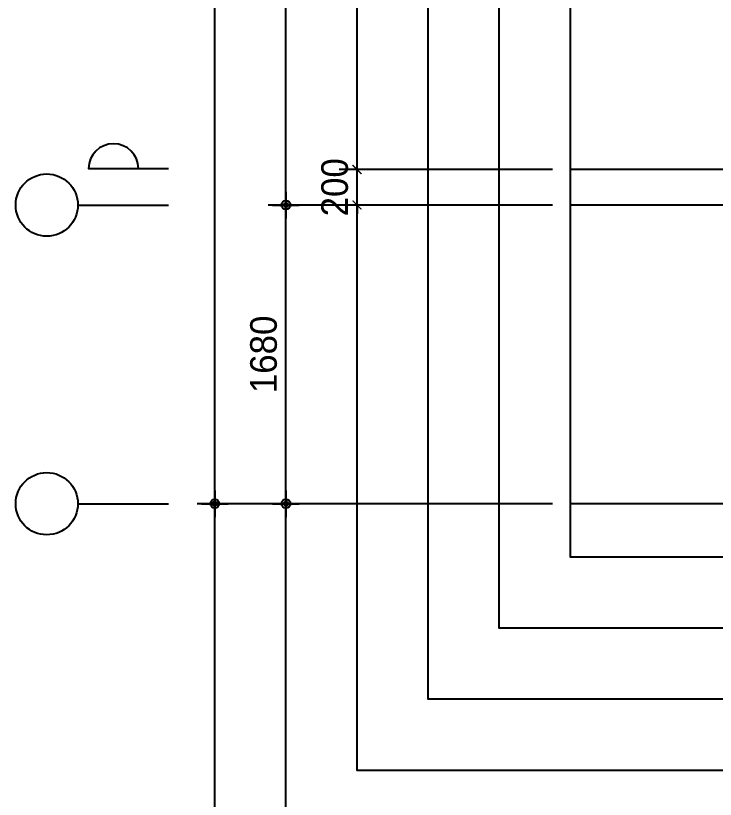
# Model space of a CAD drawing. Header units: millimetres. Extents: x -24416 to 92204, y -190080 to 23760.
# Drawn here: x 3384 to 7320, y -94886 to -90478 of the extents above; entities that cross this region are included whole.
import ezdxf

# ---------------------------------------------------------------- set-up
doc = ezdxf.new("R2010")
doc.units = ezdxf.units.MM
doc.header["$LTSCALE"] = 50
doc.linetypes.add('AUDIT_D_220706163347-0', pattern=[0])
doc.linetypes.add('CEN', pattern=[62, 60, -1, 0, -1])
doc.layers.get('defpoints').update_dxf_attribs({"color": 139})
for name, color, linetype in [('A-치수', 7, 'AUDIT_D_220706163347-0'), ('AA-XXXX-DIMS', 7, 'Continuous'), ('CEN_CON', 1, 'CEN'), ('DIM', 7, 'AUDIT_D_220706163347-0')]:
    doc.layers.add(name, color=color, linetype=linetype)
doc.layers.add('AA-XXXX-MC', color=153, linetype='AUDIT_D_220706163347-0', plot=False)
doc.styles.add('HAUD01', font='Dotum.ttf')
doc.styles.add('맑은고딕', font='malgun.ttf', dxfattribs={"width": 0.9})
doc.dimstyles.new('DIM-50', dxfattribs={"dimscale": 50, "dimtxt": 3, "dimasz": 1, "dimexe": 2, "dimexo": 2, "dimgap": 1, "dimtad": 1, "dimdec": 0, "dimzin": 0, "dimdsep": 46, "dimtxsty": '맑은고딕', "dimblk1": 'DIMDOT', "dimblk2": 'DIMDOT', "dimsah": 1, "dimcen": 0.09, "dimdle": 2, "dimclrd": 7, "dimclre": 7, "dimclrt": 3, "dimadec": 0, "dimazin": 0, "dimtfac": 1, "dimtdec": 0, "dimtix": 1, "dimtmove": 2, "dimatfit": 3, "dimldrblk": 'DIMDOT', "dimfxl": 1, "dimtolj": 1, "dimtzin": 0, "dimarcsym": 0})
doc.dimstyles.new('MCDIM-50', dxfattribs={"dimscale": 50, "dimtxt": 3, "dimasz": 1, "dimexe": 2, "dimexo": 2, "dimgap": 1, "dimtad": 1, "dimdec": 0, "dimzin": 0, "dimdsep": 46, "dimtxsty": '맑은고딕', "dimblk1": 'ARCHTICK', "dimblk2": 'ARCHTICK', "dimsah": 1, "dimcen": 0.09, "dimdle": 2, "dimclrd": 7, "dimclre": 7, "dimclrt": 3, "dimadec": 0, "dimazin": 0, "dimtfac": 1, "dimtdec": 0, "dimtix": 1, "dimtmove": 2, "dimatfit": 3, "dimldrblk": 'ARCHTICK', "dimfxl": 1, "dimtolj": 1, "dimtzin": 0, "dimarcsym": 0})

# ---------------------------------------------------------------- blocks, each defined once
blk = doc.blocks.new('중심')
at = {"layer": 'DIM'}
blk.add_line((-350, 0), (0, 0), dxfattribs=at)
blk.add_circle((-470, 0), 120, dxfattribs=at)
blk = doc.blocks.new('DIMDOT')
at = {"layer": 'AA-XXXX-DIMS'}
for p, q in [((0, -1.5), (0, 1.5)), ((-1.5, 0), (1.5, 0))]:
    blk.add_line(p, q, dxfattribs=at)
for radius in [0.5, 0.25]:
    blk.add_circle((0, 0), radius, dxfattribs=at)
blk = doc.blocks.new('*D130')
at = {"layer": 'defpoints', "color": 0, "transparency": 16777216}
for p in [(4904.1, -115303.4), (6504.1, -115303.4), (6504.1, -116983.4)]:
    blk.add_point(p, dxfattribs=at)
at = {"layer": 'DIM', "color": 7, "lineweight": -2, "transparency": 16777216}
for p, q in [((6404.1, -115303.4), (4804.1, -115303.4)), ((4904.1, -116933.4), (4904.1, -115353.4)), ((6404.1, -116983.4), (4804.1, -116983.4))]:
    blk.add_line(p, q, dxfattribs=at)
at = {"layer": 'DIM', "color": 7, "lineweight": -2, "transparency": 16777216, "xscale": 50, "yscale": 50, "zscale": 50}
for p, rotation in [((4904.1, -115303.4), 90), ((4904.1, -116983.4), 270)]:
    blk.add_blockref('DIMDOT', p, dxfattribs=dict(at, rotation=rotation))
at = {"layer": 'DIM', "color": 3, "transparency": 16777216, "insert": (4779, -116143.4), "char_height": 150, "attachment_point": 5, "rotation": 90, "style": 'HAUD01'}
blk.add_mtext('\\A1;1680', dxfattribs=at)
blk = doc.blocks.new('*D131')
at = {"layer": 'defpoints', "color": 0, "transparency": 16777216}
for p in [(4904.1, -111728.4), (6504.1, -111728.4), (6504.1, -115303.4)]:
    blk.add_point(p, dxfattribs=at)
at = {"layer": 'DIM', "color": 7, "lineweight": -2, "transparency": 16777216}
for p, q in [((6404.1, -111728.4), (4804.1, -111728.4)), ((4904.1, -115253.4), (4904.1, -111778.4)), ((6404.1, -115303.4), (4804.1, -115303.4))]:
    blk.add_line(p, q, dxfattribs=at)
at = {"layer": 'DIM', "color": 7, "lineweight": -2, "transparency": 16777216, "xscale": 50, "yscale": 50, "zscale": 50}
for p, rotation in [((4904.1, -111728.4), 90), ((4904.1, -115303.4), 270)]:
    blk.add_blockref('DIMDOT', p, dxfattribs=dict(at, rotation=rotation))
at = {"layer": 'DIM', "color": 3, "transparency": 16777216, "insert": (4779, -113515.9), "char_height": 150, "attachment_point": 5, "rotation": 90, "style": 'HAUD01'}
blk.add_mtext('\\A1;3575', dxfattribs=at)
blk = doc.blocks.new('*D137')
at = {"layer": 'defpoints', "color": 0, "transparency": 16777216}
for p in [(4504.1, -101828.4), (6504.1, -101828.4), (6504.1, -116983.4)]:
    blk.add_point(p, dxfattribs=at)
at = {"layer": 'DIM', "color": 7, "lineweight": -2, "transparency": 16777216}
for p, q in [((6404.1, -101828.4), (4404.1, -101828.4)), ((4504.1, -116933.4), (4504.1, -101878.4)), ((6404.1, -116983.4), (4404.1, -116983.4))]:
    blk.add_line(p, q, dxfattribs=at)
at = {"layer": 'DIM', "color": 7, "lineweight": -2, "transparency": 16777216, "xscale": 50, "yscale": 50, "zscale": 50}
for p, rotation in [((4504.1, -101828.4), 90), ((4504.1, -116983.4), 270)]:
    blk.add_blockref('DIMDOT', p, dxfattribs=dict(at, rotation=rotation))
at = {"layer": 'DIM', "color": 3, "transparency": 16777216, "insert": (4379, -109405.9), "char_height": 150, "attachment_point": 5, "rotation": 90, "style": 'HAUD01'}
blk.add_mtext('\\A1;15155', dxfattribs=at)
blk = doc.blocks.new('_ArchTick')
at = {"color": 0, "linetype": 'ByBlock', "const_width": 0.15}
blk.add_lwpolyline([(-0.5, -0.5), (0.5, 0.5)], dxfattribs=at)
blk = doc.blocks.new('*D138')
at = {"layer": 'defpoints', "color": 0, "linetype": 'ByBlock', "transparency": 16777216}
for p in [(5304.1, -115103.4), (6504.1, -115103.4), (6504.1, -115303.4)]:
    blk.add_point(p, dxfattribs=at)
at = {"layer": 'DIM', "color": 7, "linetype": 'ByBlock', "lineweight": -2, "transparency": 16777216}
for p, q in [((5304.1, -115103.4), (5304.1, -115053.4)), ((6404.1, -115103.4), (5204.1, -115103.4)), ((5304.1, -115303.4), (5304.1, -115103.4)), ((6404.1, -115303.4), (5204.1, -115303.4)), ((5304.1, -115303.4), (5304.1, -115353.4))]:
    blk.add_line(p, q, dxfattribs=at)
at = {"layer": 'DIM', "color": 7, "linetype": 'ByBlock', "lineweight": -2, "transparency": 16777216, "xscale": 50, "yscale": 50, "zscale": 50}
for p, rotation in [((5304.1, -115103.4), 270), ((5304.1, -115303.4), 90)]:
    blk.add_blockref('_ArchTick', p, dxfattribs=dict(at, rotation=rotation))
at = {"layer": 'DIM', "color": 3, "linetype": 'ByBlock', "transparency": 16777216, "insert": (5179, -115203.4), "char_height": 150, "attachment_point": 5, "rotation": 90, "style": 'HAUD01'}
blk.add_mtext('\\A1;200', dxfattribs=at)
blk = doc.blocks.new('*D139')
at = {"layer": 'defpoints', "color": 0, "linetype": 'ByBlock', "transparency": 16777216}
for p in [(5304.1, -111803.4), (6504.1, -111803.4), (6504.1, -115103.4)]:
    blk.add_point(p, dxfattribs=at)
at = {"layer": 'DIM', "color": 7, "linetype": 'ByBlock', "lineweight": -2, "transparency": 16777216}
for p, q in [((5304.1, -115203.4), (5304.1, -111703.4)), ((6404.1, -111803.4), (5204.1, -111803.4)), ((6404.1, -115103.4), (5204.1, -115103.4))]:
    blk.add_line(p, q, dxfattribs=at)
at = {"layer": 'DIM', "color": 7, "linetype": 'ByBlock', "lineweight": -2, "transparency": 16777216, "xscale": 50, "yscale": 50, "zscale": 50}
for p, rotation in [((5304.1, -111803.4), 90), ((5304.1, -115103.4), 270)]:
    blk.add_blockref('_ArchTick', p, dxfattribs=dict(at, rotation=rotation))
at = {"layer": 'DIM', "color": 3, "linetype": 'ByBlock', "transparency": 16777216, "insert": (5179, -113453.4), "char_height": 150, "attachment_point": 5, "rotation": 90, "style": 'HAUD01'}
blk.add_mtext('\\A1;3300', dxfattribs=at)
blk = doc.blocks.new('DIM-1108')
at = {"layer": 'DIM'}
blk.add_lwpolyline([(4074.3, -115098.4, 1), (3794.3, -115098.4), (4244.3, -115098.4)], format="xyb", dxfattribs=at)
at = {"layer": 'A-치수', "xscale": 1.458333333333333, "yscale": 1.458333333333333, "zscale": 1.458333333333333}
for p in [(4244.3, -115303.4), (4244.3, -116983.4)]:
    blk.add_blockref('중심', p, dxfattribs=at)
at = {"layer": 'DIM'}
for base, p1, p2, picture, middle in [((4504.1, -101828.4), (6504.1, -116983.4), (6504.1, -101828.4), '*D137', (4379, -109405.9)), ((4904.1, -111728.4), (6504.1, -115303.4), (6504.1, -111728.4), '*D131', (4779, -113515.9)), ((4904.1, -115303.4), (6504.1, -116983.4), (6504.1, -115303.4), '*D130', (4779, -116143.4))]:
    dim = blk.add_linear_dim(base=base, p1=p1, p2=p2, angle=90, dimstyle='DIM-50', override={"dimscale": 50, "dimtxsty": 'HAUD01'}, dxfattribs=at)
    dim.commit()
    dim.dimension.update_dxf_attribs({"geometry": picture, "text_midpoint": middle})
at = {"layer": 'DIM', "linetype": 'ByBlock'}
for base, p1, p2, picture, middle in [((5304.1, -111803.4), (6504.1, -115103.4), (6504.1, -111803.4), '*D139', (5179, -113453.4)), ((5304.1, -115103.4), (6504.1, -115303.4), (6504.1, -115103.4), '*D138', (5179, -115203.4))]:
    dim = blk.add_linear_dim(base=base, p1=p1, p2=p2, angle=90, dimstyle='MCDIM-50', override={"dimtxsty": 'HAUD01'}, dxfattribs=at)
    dim.commit()
    dim.dimension.update_dxf_attribs({"geometry": picture, "text_midpoint": middle})

msp = doc.modelspace()

# ---------------------------------------------------------------- linework, layer by layer
at = {"layer": 'AA-XXXX-MC'}
msp.add_line((7783.9, -91343.4), (6504.1, -91343.4), dxfattribs=at)
at = {"layer": 'CEN_CON'}
for p, q in [((7783.9, -91543.4), (6504.1, -91543.4)), ((7783.9, -93223.4), (6504.1, -93223.4))]:
    msp.add_line(p, q, dxfattribs=at)
at = {"layer": 'defpoints'}
for points in [[(4504.1, -75003.4), (34828.9, -75003.4), (34828.9, -95523.4), (4504.1, -95523.4)], [(4904.1, -75403.4), (34428.9, -75403.4), (34428.9, -95123.4), (4904.1, -95123.4)], [(5304.1, -75803.4), (34028.9, -75803.4), (34028.9, -94723.4), (5304.1, -94723.4)], [(5704.1, -76203.4), (33628.9, -76203.4), (33628.9, -94323.4), (5704.1, -94323.4)], [(6104.1, -76603.4), (33228.9, -76603.4), (33228.9, -93923.4), (6104.1, -93923.4)], [(6504.1, -77003.4), (32828.9, -77003.4), (32828.9, -93523.4), (6504.1, -93523.4)]]:
    msp.add_lwpolyline(points, close=True, dxfattribs=at)

# ---------------------------------------------------------------- block references
msp.add_blockref('DIM-1108', (0, 23760))

doc.saveas('drawing.dxf')
